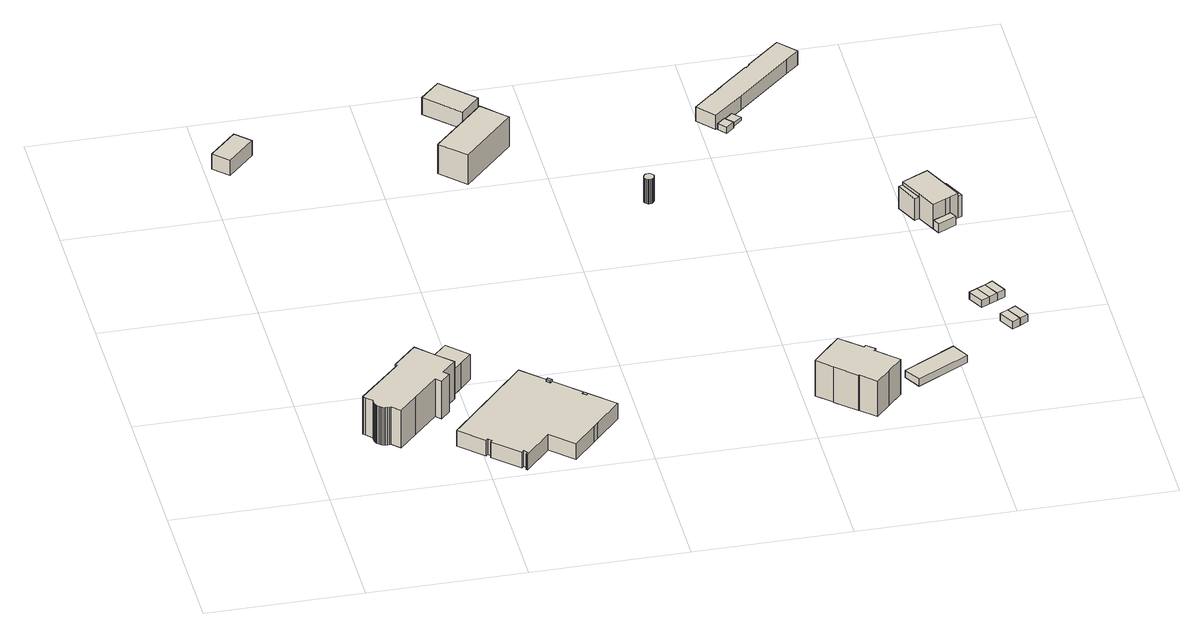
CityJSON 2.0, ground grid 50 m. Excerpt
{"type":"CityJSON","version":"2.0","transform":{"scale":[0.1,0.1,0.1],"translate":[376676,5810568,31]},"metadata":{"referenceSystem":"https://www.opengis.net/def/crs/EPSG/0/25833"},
"CityObjects":{
"building1":{"type":"Building","attributes":{"Gemeindeschluessel":"11000006","BezugspunktDach":"2200","function":"31001_1000","measuredHeight":17.5,"storeysAboveGround":1},"address":[{"country":"Germany","locality":"Berlin","thoroughfareNumber":"140","thoroughfareName":"Kronprinzessinnenweg"}],"geometry":[{"type":"Solid","lod":"1","boundaries":[[[[0,1,2,3,4,5,6,7,8,9,10,11,12,13,14,15,16,17,18,19,20,21,22,23,24,25,26,27,28,29]],[[30,31,32,33,34,35,36,37,38,39,40,41,42,43,44,45,46,47,48,49,50,51,52,53,54,55,56,57,58,59]],[[30,59,29,28]],[[31,30,28,27]],[[32,31,27,26]],[[33,32,26,25]],[[34,33,25,24]],[[35,34,24,23]],[[36,35,23,22]],[[37,36,22,21]],[[38,37,21,20]],[[39,38,20,19]],[[40,39,19,18]],[[41,40,18,17]],[[42,41,17,16]],[[43,42,16,15]],[[44,43,15,14]],[[45,44,14,13]],[[46,45,13,12]],[[47,46,12,11]],[[48,47,11,10]],[[49,48,10,9]],[[50,49,9,8]],[[51,50,8,7]],[[52,51,7,6]],[[53,52,6,5]],[[54,53,5,4]],[[55,54,4,3]],[[56,55,3,2]],[[57,56,2,1]],[[58,57,1,0]],[[59,58,0,29]]]]}]},
"building2":{"type":"Building","attributes":{"Gemeindeschluessel":"11000006","BezugspunktDach":"2200","function":"31001_2512","measuredHeight":5.93,"storeysAboveGround":1},"address":[{"country":"Germany","locality":"Berlin","thoroughfareNumber":"32","thoroughfareName":"Kronprinzessinnenweg"}],"geometry":[{"type":"Solid","lod":"1","boundaries":[[[[60,61,62,63]],[[64,65,66,67]],[[64,67,63,62]],[[65,64,62,61]],[[66,65,61,60]],[[67,66,60,63]]]]}]},
"building3":{"type":"Building","attributes":{"Gemeindeschluessel":"11000006","BezugspunktDach":"2200","function":"31001_1010","measuredHeight":10.5,"storeysAboveGround":2},"address":[{"country":"Germany","locality":"Berlin","thoroughfareNumber":"25","thoroughfareName":"Am Beelitzhof"}],"geometry":[{"type":"Solid","lod":"1","boundaries":[[[[68,69,70,71,72,73]],[[74,75,76,77,78,79]],[[74,79,73,72]],[[75,74,72,71]],[[76,75,71,70]],[[77,76,70,69]],[[78,77,69,68]],[[79,78,68,73]]]]}]},
"building4":{"type":"Building","attributes":{"Gemeindeschluessel":"11000006","BezugspunktDach":"2200","function":"31001_2510","measuredHeight":5.63,"storeysAboveGround":1},"address":[{"country":"Germany","locality":"Berlin","thoroughfareNumber":"25 (1)","thoroughfareName":"Am Beelitzhof"}],"geometry":[{"type":"Solid","lod":"1","boundaries":[[[[80,81,82,83,84,85,86,87,88,89,90,91,92,93,94,95,96,97,98,99,100,101,102,103]],[[104,105,106,107,108,109,110,111,112,113,114,115,116,117,118,119,120,121,122,123,124,125,126,127]],[[104,127,103,102]],[[105,104,102,101]],[[106,105,101,100]],[[107,106,100,99]],[[108,107,99,98]],[[109,108,98,97]],[[110,109,97,96]],[[111,110,96,95]],[[112,111,95,94]],[[113,112,94,93]],[[114,113,93,92]],[[115,114,92,91]],[[116,115,91,90]],[[117,116,90,89]],[[118,117,89,88]],[[119,118,88,87]],[[120,119,87,86]],[[121,120,86,85]],[[122,121,85,84]],[[123,122,84,83]],[[124,123,83,82]],[[125,124,82,81]],[[126,125,81,80]],[[127,126,80,103]]]]}]},
"building5":{"type":"Building","attributes":{"Gemeindeschluessel":"11000006","BezugspunktDach":"2200","function":"51009_1610","measuredHeight":4.03,"storeysAboveGround":0},"address":[{"country":"Germany","locality":"Berlin"}],"geometry":[{"type":"Solid","lod":"1","boundaries":[[[[128,129,130,131]],[[132,133,134,135]],[[132,135,131,130]],[[133,132,130,129]],[[134,133,129,128]],[[135,134,128,131]]]]}]},
"building6":{"type":"Building","attributes":{"Gemeindeschluessel":"11000006","BezugspunktDach":"2200","function":"51009_1610","measuredHeight":3.33,"storeysAboveGround":0},"address":[{"country":"Germany","locality":"Berlin"}],"geometry":[{"type":"Solid","lod":"1","boundaries":[[[[95,94,97,96]],[[136,137,138,139]],[[136,139,96,97]],[[137,136,97,94]],[[138,137,94,95]],[[139,138,95,96]]]]}]},
"building7":{"type":"Building","attributes":{"Gemeindeschluessel":"11000006","BezugspunktDach":"2200","function":"31001_1010","measuredHeight":13.35,"storeysAboveGround":2},"address":[{"country":"Germany","locality":"Berlin","thoroughfareNumber":"33","thoroughfareName":"Kronprinzessinnenweg"}],"geometry":[{"type":"Solid","lod":"1","boundaries":[[[[140,141,142,143,144,145]],[[146,147,148,149,150,151]],[[146,151,145,144]],[[147,146,144,143]],[[148,147,143,142]],[[149,148,142,141]],[[150,149,141,140]],[[151,150,140,145]]]]}]},
"building8":{"type":"Building","attributes":{"Gemeindeschluessel":"11000006","BezugspunktDach":"2200","function":"31001_2463","measuredHeight":8.36,"storeysAboveGround":1},"address":[{"country":"Germany","locality":"Berlin","thoroughfareNumber":"33 (1)","thoroughfareName":"Kronprinzessinnenweg"}],"geometry":[{"type":"Solid","lod":"1","boundaries":[[[[152,153,154,155]],[[156,157,158,159]],[[156,159,155,154]],[[157,156,154,153]],[[158,157,153,152]],[[159,158,152,155]]]]}]},
"building9":{"type":"Building","attributes":{"Gemeindeschluessel":"11000006","BezugspunktDach":"2200","function":"31001_2500","measuredHeight":8.89,"storeysAboveGround":3},"address":[{"country":"Germany","locality":"Berlin","thoroughfareNumber":"130 (3)","thoroughfareName":"Kronprinzessinnenweg"}],"geometry":[{"type":"Solid","lod":"1","boundaries":[[[[160,161,162,163,164,165,166,167,168,169,170,171,172,173,174,175,176,177,178,179,180,181,182,183]],[[184,185,186,187,188,189,190,191,192,193,194,195,196,197,198,199,200,201,202,203,204,205,206,207]],[[184,207,183,182]],[[185,184,182,181]],[[186,185,181,180]],[[187,186,180,179]],[[188,187,179,178]],[[189,188,178,177]],[[190,189,177,176]],[[191,190,176,175]],[[192,191,175,174]],[[193,192,174,173]],[[194,193,173,172]],[[195,194,172,171]],[[196,195,171,170]],[[197,196,170,169]],[[198,197,169,168]],[[199,198,168,167]],[[200,199,167,166]],[[201,200,166,165]],[[202,201,165,164]],[[203,202,164,163]],[[204,203,163,162]],[[205,204,162,161]],[[206,205,161,160]],[[207,206,160,183]]]]}]},
"building10":{"type":"Building","attributes":{"Gemeindeschluessel":"11000006","BezugspunktDach":"2200","function":"31001_1010","measuredHeight":15.02,"storeysAboveGround":2},"address":[{"country":"Germany","locality":"Berlin","thoroughfareNumber":"20","thoroughfareName":"Am Beelitzhof"}],"geometry":[{"type":"Solid","lod":"1","boundaries":[[[[208,209,210,211,212,213,214,215,216,217,218,219,220,221]],[[222,223,224,225,226,227,228,229,230,231,232,233,234,235]],[[222,235,221,220]],[[223,222,220,219]],[[224,223,219,218]],[[225,224,218,217]],[[226,225,217,216]],[[227,226,216,215]],[[228,227,215,214]],[[229,228,214,213]],[[230,229,213,212]],[[231,230,212,211]],[[232,231,211,210]],[[233,232,210,209]],[[234,233,209,208]],[[235,234,208,221]]]]}]},
"building11":{"type":"Building","attributes":{"Gemeindeschluessel":"11000006","BezugspunktDach":"2200","function":"31001_2460","measuredHeight":2.58,"storeysAboveGround":1},"address":[{"country":"Germany","locality":"Berlin","thoroughfareNumber":"20 (1)","thoroughfareName":"Am Beelitzhof"}],"geometry":[{"type":"Solid","lod":"1","boundaries":[[[[236,237,238,239]],[[240,241,242,243]],[[240,243,239,238]],[[241,240,238,237]],[[242,241,237,236]],[[243,242,236,239]]]]}]},
"building12":{"type":"Building","attributes":{"Gemeindeschluessel":"11000006","BezugspunktDach":"2200","function":"31001_2510","measuredHeight":2.15,"storeysAboveGround":1},"address":[{"country":"Germany","locality":"Berlin","thoroughfareNumber":"130 (1)","thoroughfareName":"Kronprinzessinnenweg"}],"geometry":[{"type":"Solid","lod":"1","boundaries":[[[[244,245,246,247]],[[248,249,250,251]],[[248,251,247,246]],[[249,248,246,245]],[[250,249,245,244]],[[251,250,244,247]]]]}]},
"building13":{"type":"Building","attributes":{"Gemeindeschluessel":"11000006","BezugspunktDach":"2200","function":"31001_2510","measuredHeight":1.23,"storeysAboveGround":1},"address":[{"country":"Germany","locality":"Berlin","thoroughfareNumber":"130 (2)","thoroughfareName":"Kronprinzessinnenweg"}],"geometry":[{"type":"Solid","lod":"1","boundaries":[[[[252,253,254,255]],[[256,257,258,259]],[[256,259,255,254]],[[257,256,254,253]],[[258,257,253,252]],[[259,258,252,255]]]]}]},
"building14":{"type":"Building","attributes":{"Gemeindeschluessel":"11000006","BezugspunktDach":"2200","function":"31001_2510","measuredHeight":5.06,"storeysAboveGround":1},"address":[{"country":"Germany","locality":"Berlin","thoroughfareNumber":"130","thoroughfareName":"Kronprinzessinnenweg"}],"geometry":[{"type":"Solid","lod":"1","boundaries":[[[[260,261,262,263,264,265,266,267,268,269,270,271,272,273,274]],[[275,276,277,278,279,280,281,282,283,284,285,286,287,288,289]],[[275,289,274,273]],[[276,275,273,272]],[[277,276,272,271]],[[278,277,271,270]],[[279,278,270,269]],[[280,279,269,268]],[[281,280,268,267]],[[282,281,267,266]],[[283,282,266,265]],[[284,283,265,264]],[[285,284,264,263]],[[286,285,263,262]],[[287,286,262,261]],[[288,287,261,260]],[[289,288,260,274]]]]}]},
"building15":{"type":"Building","attributes":{"Gemeindeschluessel":"11000006","BezugspunktDach":"2200","function":"31001_2463","measuredHeight":2.55,"storeysAboveGround":1},"address":[{"country":"Germany","locality":"Berlin","thoroughfareNumber":"20 (2)","thoroughfareName":"Am Beelitzhof"}],"geometry":[{"type":"Solid","lod":"1","boundaries":[[[[290,291,292,293]],[[294,295,296,297]],[[294,297,293,292]],[[295,294,292,291]],[[296,295,291,290]],[[297,296,290,293]]]]}]},
"building16":{"type":"Building","attributes":{"Gemeindeschluessel":"11000006","BezugspunktDach":"2200","function":"31001_2463","measuredHeight":2.54,"storeysAboveGround":1},"address":[{"country":"Germany","locality":"Berlin","thoroughfareNumber":"20 (5)","thoroughfareName":"Am Beelitzhof"}],"geometry":[{"type":"Solid","lod":"1","boundaries":[[[[298,299,300,301]],[[302,303,304,305]],[[302,305,301,300]],[[303,302,300,299]],[[304,303,299,298]],[[305,304,298,301]]]]}]},
"building17":{"type":"Building","attributes":{"Gemeindeschluessel":"11000006","BezugspunktDach":"2200","function":"31001_2463","measuredHeight":2.57,"storeysAboveGround":1},"address":[{"country":"Germany","locality":"Berlin","thoroughfareNumber":"20 (3)","thoroughfareName":"Am Beelitzhof"}],"geometry":[{"type":"Solid","lod":"1","boundaries":[[[[291,306,307,292]],[[308,309,295,294]],[[308,294,292,307]],[[309,308,307,306]],[[295,309,306,291]],[[294,295,291,292]]]]}]},
"building18":{"type":"Building","attributes":{"Gemeindeschluessel":"11000006","BezugspunktDach":"2200","function":"31001_2463","measuredHeight":2.54,"storeysAboveGround":1},"address":[{"country":"Germany","locality":"Berlin","thoroughfareNumber":"20 (6)","thoroughfareName":"Am Beelitzhof"}],"geometry":[{"type":"Solid","lod":"1","boundaries":[[[[299,310,311,300]],[[312,313,303,302]],[[312,302,300,311]],[[313,312,311,310]],[[303,313,310,299]],[[302,303,299,300]]]]}]},
"building19":{"type":"Building","attributes":{"Gemeindeschluessel":"11000006","BezugspunktDach":"2200","function":"31001_2463","measuredHeight":2.59,"storeysAboveGround":1},"address":[{"country":"Germany","locality":"Berlin","thoroughfareNumber":"20 (4)","thoroughfareName":"Am Beelitzhof"}],"geometry":[{"type":"Solid","lod":"1","boundaries":[[[[306,314,315,307]],[[316,317,309,308]],[[316,308,307,315]],[[317,316,315,314]],[[309,317,314,306]],[[308,309,306,307]]]]}]},
"building20":{"type":"Building","attributes":{"Gemeindeschluessel":"11000006","function":"31001_1010"},"address":[{"country":"Germany","locality":"Berlin","thoroughfareNumber":"22","thoroughfareName":"Am Beelitzhof"}],"children":["building20-1","building20-2","building20-3","building20-4"]},
"building20-1":{"type":"BuildingPart","attributes":{"BezugspunktDach":"2200","measuredHeight":10.13,"storeysAboveGround":2},"parents":["building20"],"geometry":[{"type":"MultiSurface","lod":"1","boundaries":[[[318,319,320,321,322,323,324,325,326]],[[327,328,329,330,331,332,333,334,335]],[[327,335,326,325]],[[328,327,325,324]],[[329,328,324,323]],[[336,337,329,323,322]],[[331,330,322,321]],[[338,339,321,320]],[[340,338,332,333,341,333,332,320,319]],[[334,333,319,318]],[[342,343,334,318,326]],[[330,329,337,336]],[[332,331,339,338]],[[341,333,332,338,340]],[[344,335,334,343,342]]]}]},
"building20-2":{"type":"BuildingPart","attributes":{"BezugspunktDach":"2200","measuredHeight":7.89,"storeysAboveGround":2},"parents":["building20"],"geometry":[{"type":"Solid","lod":"1","boundaries":[[[[345,343,342,346]],[[335,334,347,348]],[[335,348,346,342]],[[347,334,343,345]],[[348,347,345,346]],[[335,342,343,334]]]]}]},
"building20-3":{"type":"BuildingPart","attributes":{"BezugspunktDach":"2200","measuredHeight":7.89,"storeysAboveGround":2},"parents":["building20"],"geometry":[{"type":"Solid","lod":"1","boundaries":[[[[336,349,350,337]],[[351,352,330,329]],[[351,329,337,350]],[[352,351,350,349]],[[330,352,349,336]],[[329,330,336,337]]]]}]},
"building20-4":{"type":"BuildingPart","attributes":{"BezugspunktDach":"2200","measuredHeight":3.17,"storeysAboveGround":2},"parents":["building20"],"geometry":[{"type":"MultiSurface","lod":"1","boundaries":[[[353,354,339,340]],[[331,355,356,333]],[[355,331,339,354]],[[356,355,354,353]],[[333,356,353,340]],[[332,338,339,331]],[[333,340,338,332]]]}]}
},
"vertices":[
[177,307,144],[196,288,144],[195,282,144],[195,277,144],[196,272,144],[197,266,144],[199,261,144],[202,257,144],[206,253,144],[210,249,144],[214,246,144],[220,244,144],[225,243,144],[230,242,144],[236,243,144],[241,244,144],[267,219,144],[324,278,144],[402,357,144],[418,341,144],[448,372,144],[433,389,144],[478,435,144],[474,438,144],[429,482,144],[409,501,144],[376,534,144],[300,457,144],[306,452,144],[170,314,144],[306,452,7],[300,457,7],[376,534,7],[409,501,7],[429,482,7],[474,438,7],[478,435,7],[433,389,7],[448,372,7],[418,341,7],[402,357,7],[324,278,7],[267,219,7],[241,244,7],[236,243,7],[230,242,7],[225,243,7],[220,244,7],[214,246,7],[210,249,7],[206,253,7],[202,257,7],[199,261,7],[197,266,7],[196,272,7],[195,277,7],[195,282,7],[196,288,7],[177,307,7],[170,314,7],
[48,1616,137],[135,1704,137],[89,1749,137],[2,1661,137],[89,1749,82],[135,1704,82],[48,1616,82],[2,1661,82],
[442,470,109],[474,438,109],[506,471,109],[543,510,109],[479,573,109],[409,501,109],[479,573,17],[543,510,17],[506,471,17],[474,438,17],[442,470,17],[409,501,17],
[507,121,65],[513,128,65],[524,118,65],[518,111,65],[598,37,65],[604,45,65],[615,34,65],[609,27,65],[612,24,65],[694,112,65],[766,45,65],[839,124,65],[853,139,65],[933,227,65],[858,296,65],[852,289,65],[840,299,65],[847,306,65],[766,381,65],[759,374,65],[748,384,65],[755,391,65],[680,460,65],[431,191,65],[680,460,8],[755,391,8],[748,384,8],[759,374,8],[766,381,8],[847,306,8],[840,299,8],[852,289,8],[858,296,8],[933,227,8],[853,139,8],[839,124,8],[766,45,8],[694,112,8],[612,24,8],[609,27,8],[615,34,8],[604,45,8],[598,37,8],[518,111,8],[524,118,8],[513,128,8],[507,121,8],[431,191,8],
[759,374,72],[766,381,72],[755,391,72],[748,384,72],[755,391,32],[766,381,32],[759,374,32],[748,384,32],
[847,306,32],[858,296,32],[852,289,32],[840,299,32],
[741,1443,171],[905,1611,171],[876,1640,171],[860,1656,171],[830,1686,171],[665,1518,171],[830,1686,64],[860,1656,64],[876,1640,64],[905,1611,64],[741,1443,64],[665,1518,64],
[787,1727,127],[848,1790,127],[746,1891,127],[684,1828,127],[746,1891,66],[848,1790,66],[787,1727,66],[684,1828,66],
[1238,1247,148],[1239,1243,148],[1241,1239,148],[1244,1236,148],[1248,1234,148],[1252,1233,148],[1256,1233,148],[1260,1234,148],[1264,1236,148],[1267,1239,148],[1269,1243,148],[1270,1247,148],[1270,1251,148],[1269,1255,148],[1267,1259,148],[1264,1262,148],[1260,1264,148],[1256,1265,148],[1252,1265,148],[1248,1264,148],[1244,1262,148],[1241,1259,148],[1239,1255,148],[1238,1251,148],[1239,1255,60],[1241,1259,60],[1244,1262,60],[1248,1264,60],[1252,1265,60],[1256,1265,60],[1260,1264,60],[1264,1262,60],[1267,1259,60],[1269,1255,60],[1270,1251,60],[1270,1247,60],[1269,1243,60],[1267,1239,60],[1264,1236,60],[1260,1234,60],[1256,1233,60],[1252,1233,60],[1248,1234,60],[1244,1236,60],[1241,1239,60],[1239,1243,60],[1238,1247,60],[1238,1251,60],
[1571,109,183],[1570,108,183],[1635,49,183],[1636,50,183],[1683,6,183],[1729,56,183],[1775,105,183],[1708,167,183],[1715,175,183],[1689,198,183],[1682,191,183],[1615,252,183],[1569,203,183],[1523,153,183],[1569,203,54],[1615,252,54],[1682,191,54],[1689,198,54],[1715,175,54],[1708,167,54],[1775,105,54],[1729,56,54],[1683,6,54],[1636,50,54],[1635,49,54],[1570,108,54],[1571,109,54],[1523,153,54],
[1839,138,78],[2007,229,78],[1977,284,78],[1809,192,78],[1977,284,52],[2007,229,52],[1839,138,52],[1809,192,52],
[1550,1510,105],[1576,1533,105],[1553,1558,105],[1528,1536,105],[1553,1558,83],[1576,1533,83],[1550,1510,83],[1528,1536,83],
[1579,1536,101],[1605,1559,101],[1582,1584,101],[1557,1562,101],[1582,1584,89],[1605,1559,89],[1579,1536,89],[1557,1562,89],
[1523,1539,133],[1619,1624,133],[1794,1781,133],[1835,1817,133],[1784,1874,133],[1676,1778,133],[1678,1776,133],[1665,1764,133],[1663,1766,133],[1571,1684,133],[1572,1683,133],[1533,1648,133],[1532,1649,133],[1529,1646,133],[1473,1595,133],[1529,1646,82],[1532,1649,82],[1533,1648,82],[1572,1683,82],[1571,1684,82],[1663,1766,82],[1665,1764,82],[1678,1776,82],[1676,1778,82],[1784,1874,82],[1835,1817,82],[1794,1781,82],[1619,1624,82],[1523,1539,82],[1473,1595,82],
[2111,496,80],[2137,510,80],[2110,561,80],[2084,548,80],[2110,561,54],[2137,510,54],[2111,496,54],[2084,548,54],
[2177,369,79],[2203,383,79],[2176,434,79],[2150,420,79],[2176,434,53],[2203,383,53],[2177,369,53],[2150,420,53],
[2164,524,80],[2137,575,80],[2137,575,54],[2164,524,54],
[2230,397,79],[2203,448,79],[2203,448,53],[2230,397,53],
[2190,537,80],[2163,589,80],[2163,589,54],[2190,537,54],
[2018,950,174],[2048,888,174],[2090,908,174],[2106,916,174],[2132,928,174],[2100,996,174],[2068,1064,174],[2026,1044,174],[1983,1023,174],[2026,1044,84],[2068,1064,84],[2100,996,84],[2132,928,84],[2106,916,84],[2090,908,84],[2048,888,84],[2018,950,84],[1983,1023,84],[2132,928,163],[2100,996,163],[2090,908,116],[2106,916,116],[2048,888,116],[2048,888,98],[1983,1023,163],[2018,950,163],[1983,1023,87],
[2003,943,163],[1969,1016,163],[2003,943,84],[1969,1016,84],
[2145,934,163],[2112,1002,163],[2112,1002,84],[2145,934,84],
[2059,865,116],[2118,893,116],[2118,893,84],[2059,865,84]
]}
